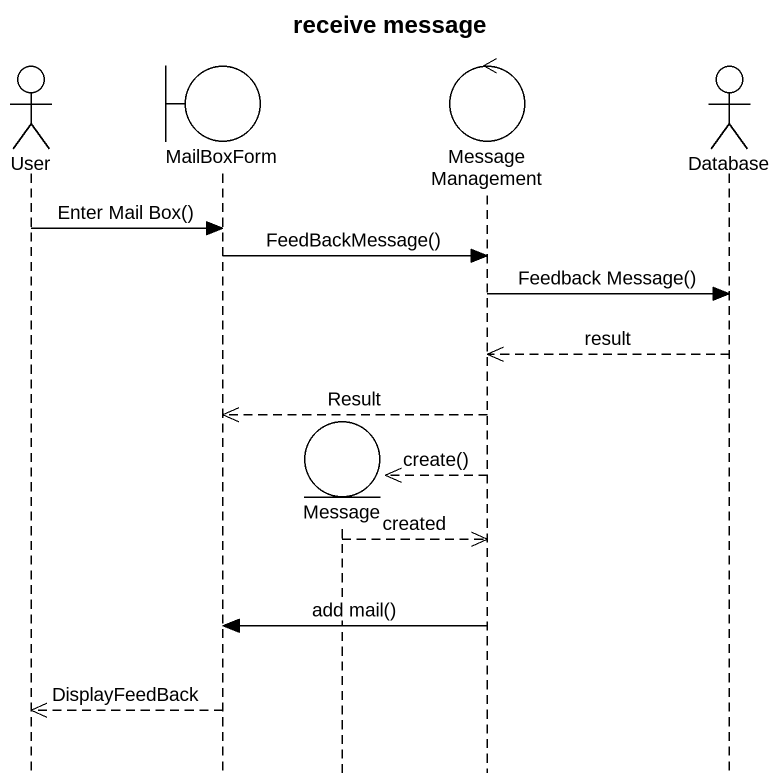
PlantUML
@startuml
title receive message
hide footbox
actor User
boundary MailBoxForm
entity Message
control MessageManagement
actor "Database" as Database_

User -> MailBoxForm : Enter Mail Box()
MailBoxForm -> MessageManagement : FeedBackMessage()
MessageManagement -> Database_ : Feedback Message()
Database_ -->> MessageManagement : result
MessageManagement -->> MailBoxForm : Result
MessageManagement -->> Message ** : create()
Message -->> MessageManagement : created
MessageManagement -> MailBoxForm : add mail()
MailBoxForm -->> User : DisplayFeedBack
@enduml
